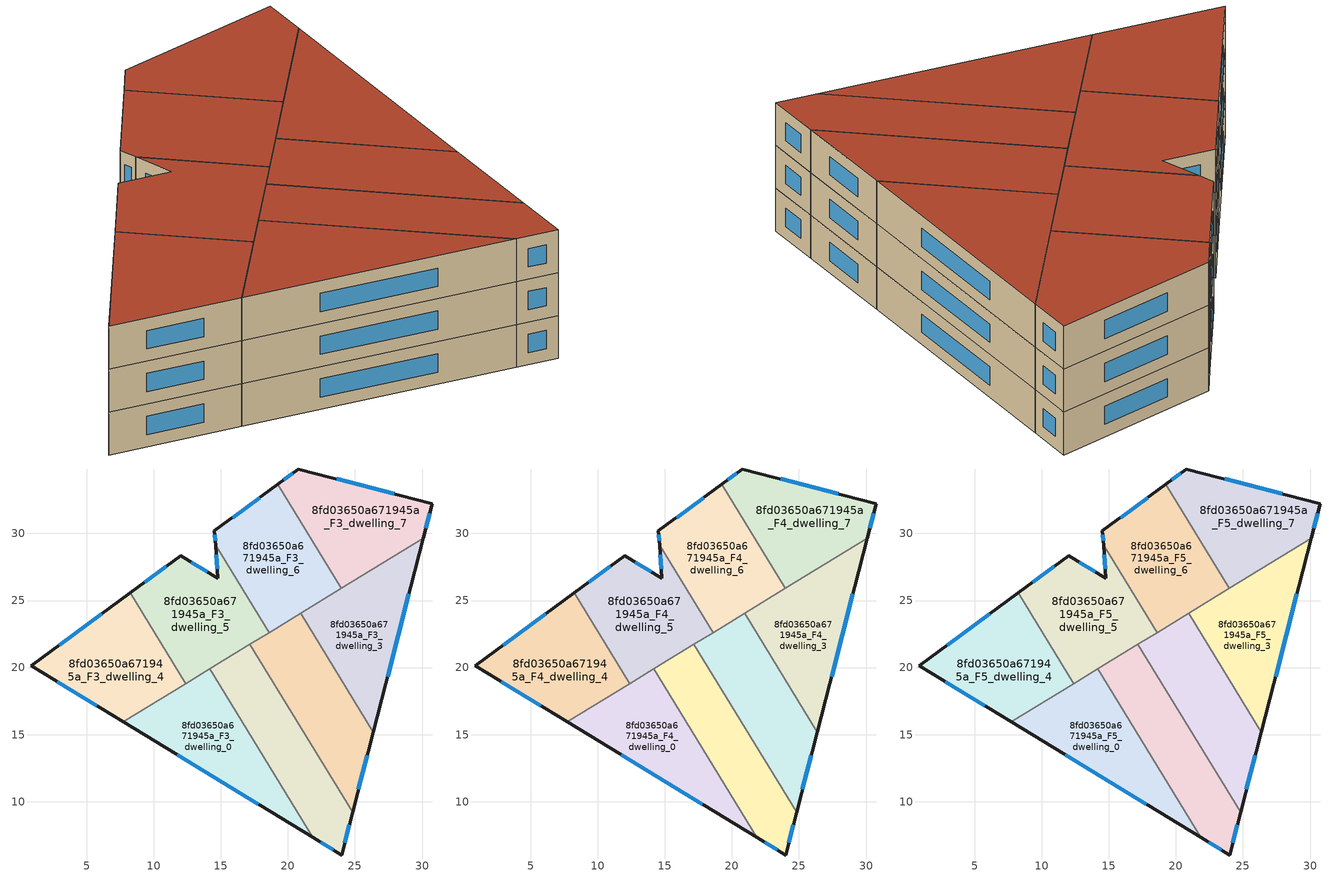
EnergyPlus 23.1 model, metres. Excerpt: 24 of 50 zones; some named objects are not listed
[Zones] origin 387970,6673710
8fd03650a671945a_F3_dwelling_0
 floor to 8fd03650a671945a_F2_dwelling_0 (EU_floor_Construction): 14.16,19.9 21.84,7.34 7.71,15.95 z9
 wall outside (EU_wall_Construction): 7.71,15.95 21.84,7.34 z9:12
 wall to 8fd03650a671945a_F3_dwelling_1 (EU_wall_Construction): 21.84,7.34 14.16,19.9 z9:12
 wall to 8fd03650a671945a_F3_dwelling_4 (EU_wall_Construction): 12.37,18.8 7.71,15.95 z9:12
 wall to 8fd03650a671945a_F3_dwelling_5 (EU_wall_Construction): 14.16,19.9 12.37,18.8 z9:12
 window (EU_Window_Construction): 11.74,13.49 17.8,9.8 z9.86:11.14
8fd03650a671945a_F3_dwelling_1
 floor to 8fd03650a671945a_F2_dwelling_1 (EU_floor_Construction): 17.16,21.73 24.82,9.2 24,6.02 21.84,7.34 14.16,19.9 z9
 wall outside (EU_wall_Construction): 21.84,7.34 24,6.02 24.82,9.2 z9:12
 wall to 8fd03650a671945a_F3_dwelling_2 (EU_wall_Construction): 24.82,9.2 17.16,21.73 z9:12
 wall to 8fd03650a671945a_F3_dwelling_5 (EU_wall_Construction): 17.16,21.73 14.16,19.9 z9:12
 window (EU_Window_Construction): 22.45,6.96 23.38,6.4 / 24.23,6.93 24.58,8.29 z9.86:11.14
8fd03650a671945a_F3_dwelling_2
 floor to 8fd03650a671945a_F2_dwelling_2 (EU_floor_Construction): 20.95,24.05 26.36,15.18 24.82,9.2 17.16,21.73 z9
 wall outside (EU_wall_Construction): 24.82,9.2 26.36,15.18 z9:12
 wall to 8fd03650a671945a_F3_dwelling_3 (EU_wall_Construction): 26.36,15.18 20.95,24.05 z9:12
 wall to 8fd03650a671945a_F3_dwelling_6 (EU_wall_Construction): 20.95,24.05 18.59,22.61 z9:12
 wall to 8fd03650a671945a_F3_dwelling_5 (EU_wall_Construction): 18.59,22.61 17.16,21.73 z9:12
 window (EU_Window_Construction): 25.26,10.91 25.92,13.47 z9.86:11.14
8fd03650a671945a_F3_dwelling_3
 floor to 8fd03650a671945a_F2_dwelling_3 (EU_floor_Construction): 30.09,29.63 26.36,15.18 20.95,24.05 z9
 wall outside (EU_wall_Construction): 26.36,15.18 30.09,29.63 z9:12
 wall to 8fd03650a671945a_F3_dwelling_7 (EU_wall_Construction): 30.09,29.63 23.99,25.91 z9:12
 wall to 8fd03650a671945a_F3_dwelling_6 (EU_wall_Construction): 23.99,25.91 20.95,24.05 z9:12
 window (EU_Window_Construction): 27.43,19.31 29.03,25.51 z9.86:11.14
8fd03650a671945a_F3_dwelling_4
 floor to 8fd03650a671945a_F2_dwelling_4 (EU_floor_Construction): 8.23,25.56 12.37,18.8 7.71,15.95 0.85,20.13 z9
 wall outside (EU_wall_Construction): 8.23,25.56 0.85,20.13 7.71,15.95 z9:12
 wall to 8fd03650a671945a_F3_dwelling_5 (EU_wall_Construction): 12.37,18.8 8.23,25.56 z9:12
 window (EU_Window_Construction): 2.81,18.94 5.75,17.15 / 6.12,24.01 2.96,21.68 z9.86:11.14
8fd03650a671945a_F3_dwelling_5
 floor to 8fd03650a671945a_F2_dwelling_5 (EU_floor_Construction): 14.6,29.14 18.59,22.61 12.37,18.8 8.23,25.56 12.01,28.34 14.78,26.65 z9
 wall outside (EU_wall_Construction): 14.6,29.14 14.78,26.65 12.01,28.34 8.23,25.56 z9:12
 wall to 8fd03650a671945a_F3_dwelling_6 (EU_wall_Construction): 18.59,22.61 14.6,29.14 z9:12
 window (EU_Window_Construction): 10.93,27.55 9.31,26.36 / 13.99,27.14 12.8,27.86 / 14.65,28.43 14.73,27.36 z9.86:11.14
8fd03650a671945a_F3_dwelling_6
 floor to 8fd03650a671945a_F2_dwelling_6 (EU_floor_Construction): 19.24,33.67 23.99,25.91 18.59,22.61 14.6,29.14 14.52,30.2 z9
 wall outside (EU_wall_Construction): 19.24,33.67 14.52,30.2 14.6,29.14 z9:12
 wall to 8fd03650a671945a_F3_dwelling_7 (EU_wall_Construction): 23.99,25.91 19.24,33.67 z9:12
 window (EU_Window_Construction): 14.54,29.89 14.58,29.44 / 17.9,32.68 15.87,31.19 z9.86:11.14
8fd03650a671945a_F3_dwelling_7
 floor to 8fd03650a671945a_F2_dwelling_7 (EU_floor_Construction): 30.77,32.23 30.09,29.63 23.99,25.91 19.24,33.67 20.79,34.81 z9
 wall outside (EU_wall_Construction): 30.09,29.63 30.77,32.23 20.79,34.81 19.24,33.67 z9:12
 window (EU_Window_Construction): 20.35,34.49 19.69,34 / 27.91,32.97 23.64,34.07 / 30.29,30.38 30.57,31.49 z9.86:11.14
8fd03650a671945a_F4_dwelling_0
 floor to 8fd03650a671945a_F3_dwelling_0 (EU_floor_Construction): 14.16,19.9 21.84,7.34 7.71,15.95 z12
 wall outside (EU_wall_Construction): 7.71,15.95 21.84,7.34 z12:15
 wall to 8fd03650a671945a_F4_dwelling_1 (EU_wall_Construction): 21.84,7.34 14.16,19.9 z12:15
 wall to 8fd03650a671945a_F4_dwelling_4 (EU_wall_Construction): 12.37,18.8 7.71,15.95 z12:15
 wall to 8fd03650a671945a_F4_dwelling_5 (EU_wall_Construction): 14.16,19.9 12.37,18.8 z12:15
 window (EU_Window_Construction): 11.74,13.49 17.8,9.8 z12.86:14.14
8fd03650a671945a_F4_dwelling_1
 floor to 8fd03650a671945a_F3_dwelling_1 (EU_floor_Construction): 17.16,21.73 24.82,9.2 24,6.02 21.84,7.34 14.16,19.9 z12
 wall outside (EU_wall_Construction): 21.84,7.34 24,6.02 24.82,9.2 z12:15
 wall to 8fd03650a671945a_F4_dwelling_2 (EU_wall_Construction): 24.82,9.2 17.16,21.73 z12:15
 wall to 8fd03650a671945a_F4_dwelling_5 (EU_wall_Construction): 17.16,21.73 14.16,19.9 z12:15
 window (EU_Window_Construction): 22.45,6.96 23.38,6.4 / 24.23,6.93 24.58,8.29 z12.86:14.14
8fd03650a671945a_F4_dwelling_2
 floor to 8fd03650a671945a_F3_dwelling_2 (EU_floor_Construction): 20.95,24.05 26.36,15.18 24.82,9.2 17.16,21.73 z12
 wall outside (EU_wall_Construction): 24.82,9.2 26.36,15.18 z12:15
 wall to 8fd03650a671945a_F4_dwelling_3 (EU_wall_Construction): 26.36,15.18 20.95,24.05 z12:15
 wall to 8fd03650a671945a_F4_dwelling_6 (EU_wall_Construction): 20.95,24.05 18.59,22.61 z12:15
 wall to 8fd03650a671945a_F4_dwelling_5 (EU_wall_Construction): 18.59,22.61 17.16,21.73 z12:15
 window (EU_Window_Construction): 25.26,10.91 25.92,13.47 z12.86:14.14
8fd03650a671945a_F4_dwelling_3
 floor to 8fd03650a671945a_F3_dwelling_3 (EU_floor_Construction): 30.09,29.63 26.36,15.18 20.95,24.05 z12
 wall outside (EU_wall_Construction): 26.36,15.18 30.09,29.63 z12:15
 wall to 8fd03650a671945a_F4_dwelling_7 (EU_wall_Construction): 30.09,29.63 23.99,25.91 z12:15
 wall to 8fd03650a671945a_F4_dwelling_6 (EU_wall_Construction): 23.99,25.91 20.95,24.05 z12:15
 window (EU_Window_Construction): 27.43,19.31 29.03,25.51 z12.86:14.14
8fd03650a671945a_F4_dwelling_4
 floor to 8fd03650a671945a_F3_dwelling_4 (EU_floor_Construction): 8.23,25.56 12.37,18.8 7.71,15.95 0.85,20.13 z12
 wall outside (EU_wall_Construction): 8.23,25.56 0.85,20.13 7.71,15.95 z12:15
 wall to 8fd03650a671945a_F4_dwelling_5 (EU_wall_Construction): 12.37,18.8 8.23,25.56 z12:15
 window (EU_Window_Construction): 2.81,18.94 5.75,17.15 / 6.12,24.01 2.96,21.68 z12.86:14.14
8fd03650a671945a_F4_dwelling_5
 floor to 8fd03650a671945a_F3_dwelling_5 (EU_floor_Construction): 14.6,29.14 18.59,22.61 12.37,18.8 8.23,25.56 12.01,28.34 14.78,26.65 z12
 wall outside (EU_wall_Construction): 14.6,29.14 14.78,26.65 12.01,28.34 8.23,25.56 z12:15
 wall to 8fd03650a671945a_F4_dwelling_6 (EU_wall_Construction): 18.59,22.61 14.6,29.14 z12:15
 window (EU_Window_Construction): 10.93,27.55 9.31,26.36 / 13.99,27.14 12.8,27.86 / 14.65,28.43 14.73,27.36 z12.86:14.14
8fd03650a671945a_F4_dwelling_6
 floor to 8fd03650a671945a_F3_dwelling_6 (EU_floor_Construction): 19.24,33.67 23.99,25.91 18.59,22.61 14.6,29.14 14.52,30.2 z12
 wall outside (EU_wall_Construction): 19.24,33.67 14.52,30.2 14.6,29.14 z12:15
 wall to 8fd03650a671945a_F4_dwelling_7 (EU_wall_Construction): 23.99,25.91 19.24,33.67 z12:15
 window (EU_Window_Construction): 14.54,29.89 14.58,29.44 / 17.9,32.68 15.87,31.19 z12.86:14.14
8fd03650a671945a_F4_dwelling_7
 floor to 8fd03650a671945a_F3_dwelling_7 (EU_floor_Construction): 30.77,32.23 30.09,29.63 23.99,25.91 19.24,33.67 20.79,34.81 z12
 wall outside (EU_wall_Construction): 30.09,29.63 30.77,32.23 20.79,34.81 19.24,33.67 z12:15
 window (EU_Window_Construction): 20.35,34.49 19.69,34 / 27.91,32.97 23.64,34.07 / 30.29,30.38 30.57,31.49 z12.86:14.14
8fd03650a671945a_F5_dwelling_0
 floor to 8fd03650a671945a_F4_dwelling_0 (EU_floor_Construction): 14.16,19.9 21.84,7.34 7.71,15.95 z15
 wall outside (EU_wall_Construction): 7.71,15.95 21.84,7.34 z15:18
 wall to 8fd03650a671945a_F5_dwelling_1 (EU_wall_Construction): 21.84,7.34 14.16,19.9 z15:18
 wall to 8fd03650a671945a_F5_dwelling_4 (EU_wall_Construction): 12.37,18.8 7.71,15.95 z15:18
 wall to 8fd03650a671945a_F5_dwelling_5 (EU_wall_Construction): 14.16,19.9 12.37,18.8 z15:18
 window (EU_Window_Construction): 11.74,13.49 17.8,9.8 z15.86:17.14
 roof outside (EU_roof_Construction): 21.84,7.34 14.16,19.9 7.71,15.95 z18
8fd03650a671945a_F5_dwelling_1
 floor to 8fd03650a671945a_F4_dwelling_1 (EU_floor_Construction): 17.16,21.73 24.82,9.2 24,6.02 21.84,7.34 14.16,19.9 z15
 wall outside (EU_wall_Construction): 21.84,7.34 24,6.02 24.82,9.2 z15:18
 wall to 8fd03650a671945a_F5_dwelling_2 (EU_wall_Construction): 24.82,9.2 17.16,21.73 z15:18
 wall to 8fd03650a671945a_F5_dwelling_5 (EU_wall_Construction): 17.16,21.73 14.16,19.9 z15:18
 window (EU_Window_Construction): 22.45,6.96 23.38,6.4 / 24.23,6.93 24.58,8.29 z15.86:17.14
 roof outside (EU_roof_Construction): 24,6.02 24.82,9.2 17.16,21.73 14.16,19.9 21.84,7.34 z18
8fd03650a671945a_F5_dwelling_2
 floor to 8fd03650a671945a_F4_dwelling_2 (EU_floor_Construction): 20.95,24.05 26.36,15.18 24.82,9.2 17.16,21.73 z15
 wall outside (EU_wall_Construction): 24.82,9.2 26.36,15.18 z15:18
 wall to 8fd03650a671945a_F5_dwelling_3 (EU_wall_Construction): 26.36,15.18 20.95,24.05 z15:18
 wall to 8fd03650a671945a_F5_dwelling_6 (EU_wall_Construction): 20.95,24.05 18.59,22.61 z15:18
 wall to 8fd03650a671945a_F5_dwelling_5 (EU_wall_Construction): 18.59,22.61 17.16,21.73 z15:18
 window (EU_Window_Construction): 25.26,10.91 25.92,13.47 z15.86:17.14
 roof outside (EU_roof_Construction): 24.82,9.2 26.36,15.18 20.95,24.05 17.16,21.73 z18
8fd03650a671945a_F5_dwelling_3
 floor to 8fd03650a671945a_F4_dwelling_3 (EU_floor_Construction): 30.09,29.63 26.36,15.18 20.95,24.05 z15
 wall outside (EU_wall_Construction): 26.36,15.18 30.09,29.63 z15:18
 wall to 8fd03650a671945a_F5_dwelling_7 (EU_wall_Construction): 30.09,29.63 23.99,25.91 z15:18
 wall to 8fd03650a671945a_F5_dwelling_6 (EU_wall_Construction): 23.99,25.91 20.95,24.05 z15:18
 window (EU_Window_Construction): 27.43,19.31 29.03,25.51 z15.86:17.14
 roof outside (EU_roof_Construction): 26.36,15.18 30.09,29.63 20.95,24.05 z18
8fd03650a671945a_F5_dwelling_4
 floor to 8fd03650a671945a_F4_dwelling_4 (EU_floor_Construction): 8.23,25.56 12.37,18.8 7.71,15.95 0.85,20.13 z15
 wall outside (EU_wall_Construction): 8.23,25.56 0.85,20.13 7.71,15.95 z15:18
 wall to 8fd03650a671945a_F5_dwelling_5 (EU_wall_Construction): 12.37,18.8 8.23,25.56 z15:18
 window (EU_Window_Construction): 2.81,18.94 5.75,17.15 / 6.12,24.01 2.96,21.68 z15.86:17.14
 roof outside (EU_roof_Construction): 12.37,18.8 8.23,25.56 0.85,20.13 7.71,15.95 z18
8fd03650a671945a_F5_dwelling_5
 floor to 8fd03650a671945a_F4_dwelling_5 (EU_floor_Construction): 14.6,29.14 18.59,22.61 12.37,18.8 8.23,25.56 12.01,28.34 14.78,26.65 z15
 wall outside (EU_wall_Construction): 14.6,29.14 14.78,26.65 12.01,28.34 8.23,25.56 z15:18
 wall to 8fd03650a671945a_F5_dwelling_6 (EU_wall_Construction): 18.59,22.61 14.6,29.14 z15:18
 window (EU_Window_Construction): 10.93,27.55 9.31,26.36 / 13.99,27.14 12.8,27.86 / 14.65,28.43 14.73,27.36 z15.86:17.14
 roof outside (EU_roof_Construction): 18.59,22.61 14.6,29.14 14.78,26.65 12.01,28.34 8.23,25.56 12.37,18.8 z18
8fd03650a671945a_F5_dwelling_6
 floor to 8fd03650a671945a_F4_dwelling_6 (EU_floor_Construction): 19.24,33.67 23.99,25.91 18.59,22.61 14.6,29.14 14.52,30.2 z15
 wall outside (EU_wall_Construction): 19.24,33.67 14.52,30.2 14.6,29.14 z15:18
 wall to 8fd03650a671945a_F5_dwelling_7 (EU_wall_Construction): 23.99,25.91 19.24,33.67 z15:18
 window (EU_Window_Construction): 14.54,29.89 14.58,29.44 / 17.9,32.68 15.87,31.19 z15.86:17.14
 roof outside (EU_roof_Construction): 23.99,25.91 19.24,33.67 14.52,30.2 14.6,29.14 18.59,22.61 z18
8fd03650a671945a_F5_dwelling_7
 floor to 8fd03650a671945a_F4_dwelling_7 (EU_floor_Construction): 30.77,32.23 30.09,29.63 23.99,25.91 19.24,33.67 20.79,34.81 z15
 wall outside (EU_wall_Construction): 30.09,29.63 30.77,32.23 20.79,34.81 19.24,33.67 z15:18
 window (EU_Window_Construction): 20.35,34.49 19.69,34 / 27.91,32.97 23.64,34.07 / 30.29,30.38 30.57,31.49 z15.86:17.14
 roof outside (EU_roof_Construction): 30.09,29.63 30.77,32.23 20.79,34.81 19.24,33.67 23.99,25.91 z18
[Building]
EU S2 Campaign: North Axis=0; Terrain=City; Solar Distribution=FullExterior
[Site:Location]
Helsinki-Vantaa.AP: Latitude=60.317; Longitude=24.963; Time Zone=2; Elevation=54.6
[SizingPeriod:WeatherFileDays]
AnnualSizingPeriod: Begin Month=1; Begin Day of Month=1; End Month=12; End Day of Month=31; Day of Week for Start Day=Monday; Use Weather File Daylight Saving Period=No; Use Weather File Rain and Snow Indicators=No
[MATERIAL]
EU_InternalMass_Material: Roughness=MediumRough; Thickness=0.1; Conductivity=1; Density=1800; Specific Heat=900; Thermal Absorptance=0.9; Solar Absorptance=0.7; Visible Absorptance=0.7
[MATERIAL:NOMASS] Roughness=MediumRough; Thermal Absorptance=0.9; Solar Absorptance=0.7; Visible Absorptance=0.7
Name | Thermal Resistance
EU_wall_NoMass | 5.91765
EU_roof_NoMass | 11.1778
EU_floor_NoMass | 6.2875
[WINDOWMATERIAL:SIMPLEGLAZINGSYSTEM]
EU_Window_SimpleGlazing: UFactor=0.994035; Solar Heat Gain Coefficient=0.7; Visible Transmittance=0.7
[CONSTRUCTION]
EU_wall_Construction: EU_wall_NoMass
EU_roof_Construction: EU_roof_NoMass
EU_floor_Construction: EU_floor_NoMass
EU_Window_Construction: EU_Window_SimpleGlazing
EU_InternalMass_Construction: EU_InternalMass_Material
[ZONE] Type=1; Multiplier=1; Ceiling Height=autocalculate; Floor Area=autocalculate; Part of Total Floor Area=Yes
Name | Volume
8fd03650a671945a_F3_dwelling_0; 8fd03650a671945a_F4_dwelling_0; 8fd03650a671945a_F5_dwelling_0 | 166.961
8fd03650a671945a_F3_dwelling_1; 8fd03650a671945a_F4_dwelling_1; 8fd03650a671945a_F5_dwelling_1; 8fd03650a671945a_F3_dwelling_7; 8fd03650a671945a_F4_dwelling_7; 8fd03650a671945a_F5_dwelling_7 | 166.975
8fd03650a671945a_F3_dwelling_2; 8fd03650a671945a_F4_dwelling_2; 8fd03650a671945a_F5_dwelling_2 | 166.978
8fd03650a671945a_F3_dwelling_3; 8fd03650a671945a_F4_dwelling_3; 8fd03650a671945a_F5_dwelling_3 | 166.969
8fd03650a671945a_F3_dwelling_4; 8fd03650a671945a_F4_dwelling_4; 8fd03650a671945a_F5_dwelling_4 | 166.981
8fd03650a671945a_F3_dwelling_5; 8fd03650a671945a_F4_dwelling_5; 8fd03650a671945a_F5_dwelling_5 | 166.984
8fd03650a671945a_F3_dwelling_6; 8fd03650a671945a_F4_dwelling_6; 8fd03650a671945a_F5_dwelling_6 | 166.971
[INTERNALMASS] Construction=EU_InternalMass_Construction
Name | Zone or ZoneList | Surface Area
8fd03650a671945a_F3_dwelling_0_EU_InternalMass | 8fd03650a671945a_F3_dwelling_0 | 55.6535
8fd03650a671945a_F3_dwelling_1_EU_InternalMass | 8fd03650a671945a_F3_dwelling_1 | 55.6585
8fd03650a671945a_F3_dwelling_2_EU_InternalMass | 8fd03650a671945a_F3_dwelling_2 | 55.6594
8fd03650a671945a_F3_dwelling_3_EU_InternalMass | 8fd03650a671945a_F3_dwelling_3 | 55.6564
8fd03650a671945a_F3_dwelling_4_EU_InternalMass | 8fd03650a671945a_F3_dwelling_4 | 55.6601
8fd03650a671945a_F3_dwelling_5_EU_InternalMass | 8fd03650a671945a_F3_dwelling_5 | 55.6613
8fd03650a671945a_F3_dwelling_6_EU_InternalMass | 8fd03650a671945a_F3_dwelling_6 | 55.6567
8fd03650a671945a_F3_dwelling_7_EU_InternalMass | 8fd03650a671945a_F3_dwelling_7 | 55.6586
8fd03650a671945a_F4_dwelling_0_EU_InternalMass | 8fd03650a671945a_F4_dwelling_0 | 55.6535
8fd03650a671945a_F4_dwelling_1_EU_InternalMass | 8fd03650a671945a_F4_dwelling_1 | 55.6585
8fd03650a671945a_F4_dwelling_2_EU_InternalMass | 8fd03650a671945a_F4_dwelling_2 | 55.6594
8fd03650a671945a_F4_dwelling_3_EU_InternalMass | 8fd03650a671945a_F4_dwelling_3 | 55.6564
8fd03650a671945a_F4_dwelling_4_EU_InternalMass | 8fd03650a671945a_F4_dwelling_4 | 55.6601
8fd03650a671945a_F4_dwelling_5_EU_InternalMass | 8fd03650a671945a_F4_dwelling_5 | 55.6613
8fd03650a671945a_F4_dwelling_6_EU_InternalMass | 8fd03650a671945a_F4_dwelling_6 | 55.6567
8fd03650a671945a_F4_dwelling_7_EU_InternalMass | 8fd03650a671945a_F4_dwelling_7 | 55.6586
8fd03650a671945a_F5_dwelling_0_EU_InternalMass | 8fd03650a671945a_F5_dwelling_0 | 55.6535
8fd03650a671945a_F5_dwelling_1_EU_InternalMass | 8fd03650a671945a_F5_dwelling_1 | 55.6585
8fd03650a671945a_F5_dwelling_2_EU_InternalMass | 8fd03650a671945a_F5_dwelling_2 | 55.6594
8fd03650a671945a_F5_dwelling_3_EU_InternalMass | 8fd03650a671945a_F5_dwelling_3 | 55.6564
8fd03650a671945a_F5_dwelling_4_EU_InternalMass | 8fd03650a671945a_F5_dwelling_4 | 55.6601
8fd03650a671945a_F5_dwelling_5_EU_InternalMass | 8fd03650a671945a_F5_dwelling_5 | 55.6613
8fd03650a671945a_F5_dwelling_6_EU_InternalMass | 8fd03650a671945a_F5_dwelling_6 | 55.6567
8fd03650a671945a_F5_dwelling_7_EU_InternalMass | 8fd03650a671945a_F5_dwelling_7 | 55.6586
[OTHEREQUIPMENT] Fuel Type=Electricity; Design Level Calculation Method=Watts/Area; Power per Zone Floor Area=1; Fraction Latent=0; Fraction Radiant=0; Fraction Lost=0; Carbon Dioxide Generation Rate=0; EndUse Subcategory=EU_Step8_InternalGains
Name | Zone or ZoneList or Space or SpaceList | Schedule
EU_Step8_InternalGain_8fd03650a671945a_F3_dwelling_0_f000 | 8fd03650a671945a_F3_dwelling_0 | EU_Step8_GainSchedule_8fd03650a671945a_F3_dwelling_0_f000
EU_Step8_InternalGain_8fd03650a671945a_F3_dwelling_1_f000 | 8fd03650a671945a_F3_dwelling_1 | EU_Step8_GainSchedule_8fd03650a671945a_F3_dwelling_1_f000
EU_Step8_InternalGain_8fd03650a671945a_F3_dwelling_2_f000 | 8fd03650a671945a_F3_dwelling_2 | EU_Step8_GainSchedule_8fd03650a671945a_F3_dwelling_2_f000
EU_Step8_InternalGain_8fd03650a671945a_F3_dwelling_3_f000 | 8fd03650a671945a_F3_dwelling_3 | EU_Step8_GainSchedule_8fd03650a671945a_F3_dwelling_3_f000
EU_Step8_InternalGain_8fd03650a671945a_F3_dwelling_4_f000 | 8fd03650a671945a_F3_dwelling_4 | EU_Step8_GainSchedule_8fd03650a671945a_F3_dwelling_4_f000
EU_Step8_InternalGain_8fd03650a671945a_F3_dwelling_5_f000 | 8fd03650a671945a_F3_dwelling_5 | EU_Step8_GainSchedule_8fd03650a671945a_F3_dwelling_5_f000
EU_Step8_InternalGain_8fd03650a671945a_F3_dwelling_6_f000 | 8fd03650a671945a_F3_dwelling_6 | EU_Step8_GainSchedule_8fd03650a671945a_F3_dwelling_6_f000
EU_Step8_InternalGain_8fd03650a671945a_F3_dwelling_7_f000 | 8fd03650a671945a_F3_dwelling_7 | EU_Step8_GainSchedule_8fd03650a671945a_F3_dwelling_7_f000
EU_Step8_InternalGain_8fd03650a671945a_F4_dwelling_0_f000 | 8fd03650a671945a_F4_dwelling_0 | EU_Step8_GainSchedule_8fd03650a671945a_F4_dwelling_0_f000
EU_Step8_InternalGain_8fd03650a671945a_F4_dwelling_1_f000 | 8fd03650a671945a_F4_dwelling_1 | EU_Step8_GainSchedule_8fd03650a671945a_F4_dwelling_1_f000
EU_Step8_InternalGain_8fd03650a671945a_F4_dwelling_2_f000 | 8fd03650a671945a_F4_dwelling_2 | EU_Step8_GainSchedule_8fd03650a671945a_F4_dwelling_2_f000
EU_Step8_InternalGain_8fd03650a671945a_F4_dwelling_3_f000 | 8fd03650a671945a_F4_dwelling_3 | EU_Step8_GainSchedule_8fd03650a671945a_F4_dwelling_3_f000
EU_Step8_InternalGain_8fd03650a671945a_F4_dwelling_4_f000 | 8fd03650a671945a_F4_dwelling_4 | EU_Step8_GainSchedule_8fd03650a671945a_F4_dwelling_4_f000
EU_Step8_InternalGain_8fd03650a671945a_F4_dwelling_5_f000 | 8fd03650a671945a_F4_dwelling_5 | EU_Step8_GainSchedule_8fd03650a671945a_F4_dwelling_5_f000
EU_Step8_InternalGain_8fd03650a671945a_F4_dwelling_6_f000 | 8fd03650a671945a_F4_dwelling_6 | EU_Step8_GainSchedule_8fd03650a671945a_F4_dwelling_6_f000
EU_Step8_InternalGain_8fd03650a671945a_F4_dwelling_7_f000 | 8fd03650a671945a_F4_dwelling_7 | EU_Step8_GainSchedule_8fd03650a671945a_F4_dwelling_7_f000
EU_Step8_InternalGain_8fd03650a671945a_F5_dwelling_0_f000 | 8fd03650a671945a_F5_dwelling_0 | EU_Step8_GainSchedule_8fd03650a671945a_F5_dwelling_0_f000
EU_Step8_InternalGain_8fd03650a671945a_F5_dwelling_1_f000 | 8fd03650a671945a_F5_dwelling_1 | EU_Step8_GainSchedule_8fd03650a671945a_F5_dwelling_1_f000
EU_Step8_InternalGain_8fd03650a671945a_F5_dwelling_2_f000 | 8fd03650a671945a_F5_dwelling_2 | EU_Step8_GainSchedule_8fd03650a671945a_F5_dwelling_2_f000
EU_Step8_InternalGain_8fd03650a671945a_F5_dwelling_3_f000 | 8fd03650a671945a_F5_dwelling_3 | EU_Step8_GainSchedule_8fd03650a671945a_F5_dwelling_3_f000
EU_Step8_InternalGain_8fd03650a671945a_F5_dwelling_4_f000 | 8fd03650a671945a_F5_dwelling_4 | EU_Step8_GainSchedule_8fd03650a671945a_F5_dwelling_4_f000
EU_Step8_InternalGain_8fd03650a671945a_F5_dwelling_5_f000 | 8fd03650a671945a_F5_dwelling_5 | EU_Step8_GainSchedule_8fd03650a671945a_F5_dwelling_5_f000
EU_Step8_InternalGain_8fd03650a671945a_F5_dwelling_6_f000 | 8fd03650a671945a_F5_dwelling_6 | EU_Step8_GainSchedule_8fd03650a671945a_F5_dwelling_6_f000
EU_Step8_InternalGain_8fd03650a671945a_F5_dwelling_7_f000 | 8fd03650a671945a_F5_dwelling_7 | EU_Step8_GainSchedule_8fd03650a671945a_F5_dwelling_7_f000
[ZONEVENTILATION:DESIGNFLOWRATE] Schedule=EU_AlwaysOn; Design Flow Rate Calculation Method=AirChanges/Hour; Air Changes per Hour=0.596421; Ventilation Type=Natural; Fan Pressure Rise=0; Fan Total Efficiency=1; Constant Term Coefficient=1; Temperature Term Coefficient=0; Velocity Term Coefficient=0; Velocity Squared Term Coefficient=0; Minimum Indoor Temperature=-100; Maximum Indoor Temperature=100; Delta Temperature=-100; Minimum Outdoor Temperature=-100; Maximum Outdoor Temperature=100; Maximum Wind Speed=40
Name | Zone or ZoneList or Space or SpaceList
EU_ConstantAir_8fd03650a671945a_F3_dwelling_0 | 8fd03650a671945a_F3_dwelling_0
EU_ConstantAir_8fd03650a671945a_F3_dwelling_1 | 8fd03650a671945a_F3_dwelling_1
EU_ConstantAir_8fd03650a671945a_F3_dwelling_2 | 8fd03650a671945a_F3_dwelling_2
EU_ConstantAir_8fd03650a671945a_F3_dwelling_3 | 8fd03650a671945a_F3_dwelling_3
EU_ConstantAir_8fd03650a671945a_F3_dwelling_4 | 8fd03650a671945a_F3_dwelling_4
EU_ConstantAir_8fd03650a671945a_F3_dwelling_5 | 8fd03650a671945a_F3_dwelling_5
EU_ConstantAir_8fd03650a671945a_F3_dwelling_6 | 8fd03650a671945a_F3_dwelling_6
EU_ConstantAir_8fd03650a671945a_F3_dwelling_7 | 8fd03650a671945a_F3_dwelling_7
EU_ConstantAir_8fd03650a671945a_F4_dwelling_0 | 8fd03650a671945a_F4_dwelling_0
EU_ConstantAir_8fd03650a671945a_F4_dwelling_1 | 8fd03650a671945a_F4_dwelling_1
EU_ConstantAir_8fd03650a671945a_F4_dwelling_2 | 8fd03650a671945a_F4_dwelling_2
EU_ConstantAir_8fd03650a671945a_F4_dwelling_3 | 8fd03650a671945a_F4_dwelling_3
EU_ConstantAir_8fd03650a671945a_F4_dwelling_4 | 8fd03650a671945a_F4_dwelling_4
EU_ConstantAir_8fd03650a671945a_F4_dwelling_5 | 8fd03650a671945a_F4_dwelling_5
EU_ConstantAir_8fd03650a671945a_F4_dwelling_6 | 8fd03650a671945a_F4_dwelling_6
EU_ConstantAir_8fd03650a671945a_F4_dwelling_7 | 8fd03650a671945a_F4_dwelling_7
EU_ConstantAir_8fd03650a671945a_F5_dwelling_0 | 8fd03650a671945a_F5_dwelling_0
EU_ConstantAir_8fd03650a671945a_F5_dwelling_1 | 8fd03650a671945a_F5_dwelling_1
EU_ConstantAir_8fd03650a671945a_F5_dwelling_2 | 8fd03650a671945a_F5_dwelling_2
EU_ConstantAir_8fd03650a671945a_F5_dwelling_3 | 8fd03650a671945a_F5_dwelling_3
EU_ConstantAir_8fd03650a671945a_F5_dwelling_4 | 8fd03650a671945a_F5_dwelling_4
EU_ConstantAir_8fd03650a671945a_F5_dwelling_5 | 8fd03650a671945a_F5_dwelling_5
EU_ConstantAir_8fd03650a671945a_F5_dwelling_6 | 8fd03650a671945a_F5_dwelling_6
EU_ConstantAir_8fd03650a671945a_F5_dwelling_7 | 8fd03650a671945a_F5_dwelling_7
[HVACTEMPLATE:ZONE:IDEALLOADSAIRSYSTEM] System Availability Schedule=EU_AlwaysOn; Maximum Heating Supply Air Temperature=50; Minimum Cooling Supply Air Temperature=13; Maximum Heating Supply Air Humidity Ratio=0.0156; Minimum Cooling Supply Air Humidity Ratio=0.0077; Heating Limit=NoLimit; Cooling Limit=NoLimit; Heating Availability Schedule=EU_AlwaysOn; Cooling Availability Schedule=EU_CoolingOff; Dehumidification Control Type=ConstantSensibleHeatRatio; Cooling Sensible Heat Ratio=0.7; Dehumidification Setpoint=60; Humidification Control Type=None; Humidification Setpoint=30; Outdoor Air Method=None; Outdoor Air Flow Rate per Person=0.00944; Outdoor Air Flow Rate per Zone Floor Area=0; Outdoor Air Flow Rate per Zone=0; Demand Controlled Ventilation Type=None; Outdoor Air Economizer Type=NoEconomizer; Heat Recovery Type=None; Sensible Heat Recovery Effectiveness=0.7; Latent Heat Recovery Effectiveness=0.65
Name | Template Thermostat
8fd03650a671945a_F3_dwelling_0 | EU_HeatOnly_8fd03650a671945a_F3_dwelling_0
8fd03650a671945a_F3_dwelling_1 | EU_HeatOnly_8fd03650a671945a_F3_dwelling_1
8fd03650a671945a_F3_dwelling_2 | EU_HeatOnly_8fd03650a671945a_F3_dwelling_2
8fd03650a671945a_F3_dwelling_3 | EU_HeatOnly_8fd03650a671945a_F3_dwelling_3
8fd03650a671945a_F3_dwelling_4 | EU_HeatOnly_8fd03650a671945a_F3_dwelling_4
8fd03650a671945a_F3_dwelling_5 | EU_HeatOnly_8fd03650a671945a_F3_dwelling_5
8fd03650a671945a_F3_dwelling_6 | EU_HeatOnly_8fd03650a671945a_F3_dwelling_6
8fd03650a671945a_F3_dwelling_7 | EU_HeatOnly_8fd03650a671945a_F3_dwelling_7
8fd03650a671945a_F4_dwelling_0 | EU_HeatOnly_8fd03650a671945a_F4_dwelling_0
8fd03650a671945a_F4_dwelling_1 | EU_HeatOnly_8fd03650a671945a_F4_dwelling_1
8fd03650a671945a_F4_dwelling_2 | EU_HeatOnly_8fd03650a671945a_F4_dwelling_2
8fd03650a671945a_F4_dwelling_3 | EU_HeatOnly_8fd03650a671945a_F4_dwelling_3
8fd03650a671945a_F4_dwelling_4 | EU_HeatOnly_8fd03650a671945a_F4_dwelling_4
8fd03650a671945a_F4_dwelling_5 | EU_HeatOnly_8fd03650a671945a_F4_dwelling_5
8fd03650a671945a_F4_dwelling_6 | EU_HeatOnly_8fd03650a671945a_F4_dwelling_6
8fd03650a671945a_F4_dwelling_7 | EU_HeatOnly_8fd03650a671945a_F4_dwelling_7
8fd03650a671945a_F5_dwelling_0 | EU_HeatOnly_8fd03650a671945a_F5_dwelling_0
8fd03650a671945a_F5_dwelling_1 | EU_HeatOnly_8fd03650a671945a_F5_dwelling_1
8fd03650a671945a_F5_dwelling_2 | EU_HeatOnly_8fd03650a671945a_F5_dwelling_2
8fd03650a671945a_F5_dwelling_3 | EU_HeatOnly_8fd03650a671945a_F5_dwelling_3
8fd03650a671945a_F5_dwelling_4 | EU_HeatOnly_8fd03650a671945a_F5_dwelling_4
8fd03650a671945a_F5_dwelling_5 | EU_HeatOnly_8fd03650a671945a_F5_dwelling_5
8fd03650a671945a_F5_dwelling_6 | EU_HeatOnly_8fd03650a671945a_F5_dwelling_6
8fd03650a671945a_F5_dwelling_7 | EU_HeatOnly_8fd03650a671945a_F5_dwelling_7
[SIZING:ZONE] Zone Cooling Design Supply Air Temperature Input Method=SupplyAirTemperature; Zone Cooling Design Supply Air Temperature=13; Zone Heating Design Supply Air Temperature Input Method=SupplyAirTemperature; Zone Heating Design Supply Air Temperature=50; Zone Cooling Design Supply Air Humidity Ratio=0.008; Zone Heating Design Supply Air Humidity Ratio=0.008; Cooling Design Air Flow Method=DesignDay; Cooling Design Air Flow Rate=0; Cooling Minimum Air Flow per Zone Floor Area=0.000762; Cooling Minimum Air Flow=0; Cooling Minimum Air Flow Fraction=0.2; Heating Design Air Flow Method=DesignDay; Heating Design Air Flow Rate=0; Heating Maximum Air Flow per Zone Floor Area=0.002032; Heating Maximum Air Flow=0.141576; Heating Maximum Air Flow Fraction=0.3; Account for Dedicated Outdoor Air System=No; Dedicated Outdoor Air System Control Strategy=NeutralSupplyAir; Dedicated Outdoor Air Low Setpoint Temperature for Design=autosize; Dedicated Outdoor Air High Setpoint Temperature for Design=autosize; Zone Load Sizing Method=Sensible Load Only No Latent Load; Zone Latent Cooling Design Supply Air Humidity Ratio Input Method=HumidityRatioDifference; Zone Cooling Design Supply Air Humidity Ratio Difference=0.005; Zone Latent Heating Design Supply Air Humidity Ratio Input Method=HumidityRatioDifference; Zone Humidification Design Supply Air Humidity Ratio Difference=0.005
8fd03650a671945a_F3_dwelling_0; 8fd03650a671945a_F3_dwelling_1; 8fd03650a671945a_F3_dwelling_2; 8fd03650a671945a_F3_dwelling_3; 8fd03650a671945a_F3_dwelling_4; 8fd03650a671945a_F3_dwelling_5; 8fd03650a671945a_F3_dwelling_6; 8fd03650a671945a_F3_dwelling_7; 8fd03650a671945a_F4_dwelling_0; 8fd03650a671945a_F4_dwelling_1; 8fd03650a671945a_F4_dwelling_2; 8fd03650a671945a_F4_dwelling_3; 8fd03650a671945a_F4_dwelling_4; 8fd03650a671945a_F4_dwelling_5; 8fd03650a671945a_F4_dwelling_6; 8fd03650a671945a_F4_dwelling_7; 8fd03650a671945a_F5_dwelling_0; 8fd03650a671945a_F5_dwelling_1; 8fd03650a671945a_F5_dwelling_2; 8fd03650a671945a_F5_dwelling_3; 8fd03650a671945a_F5_dwelling_4; 8fd03650a671945a_F5_dwelling_5; 8fd03650a671945a_F5_dwelling_6; 8fd03650a671945a_F5_dwelling_7
[SCHEDULE:CONSTANT]
Name | Hourly Value
EU_AlwaysOn | 1
EU_CoolingOff | 0
[SCHEDULE:FILE] Column Number=1; Rows to Skip at Top=0; Number of Hours of Data=8760; Column Separator=Comma; Interpolate to Timestep=No; Minutes per Item=60; Adjust Schedule for Daylight Savings=Yes
Name | File
EU_Step8_GainSchedule_8fd03650a671945a_F3_dwelling_0_f000 | ../../schedules/8fd03650a671945a/8fd03650a671945a_F3_dwelling_0_f000_gain.csv
EU_Step8_GainSchedule_8fd03650a671945a_F3_dwelling_1_f000 | ../../schedules/8fd03650a671945a/8fd03650a671945a_F3_dwelling_1_f000_gain.csv
EU_Step8_GainSchedule_8fd03650a671945a_F3_dwelling_2_f000 | ../../schedules/8fd03650a671945a/8fd03650a671945a_F3_dwelling_2_f000_gain.csv
EU_Step8_GainSchedule_8fd03650a671945a_F3_dwelling_3_f000 | ../../schedules/8fd03650a671945a/8fd03650a671945a_F3_dwelling_3_f000_gain.csv
EU_Step8_GainSchedule_8fd03650a671945a_F3_dwelling_4_f000 | ../../schedules/8fd03650a671945a/8fd03650a671945a_F3_dwelling_4_f000_gain.csv
EU_Step8_GainSchedule_8fd03650a671945a_F3_dwelling_5_f000 | ../../schedules/8fd03650a671945a/8fd03650a671945a_F3_dwelling_5_f000_gain.csv
EU_Step8_GainSchedule_8fd03650a671945a_F3_dwelling_6_f000 | ../../schedules/8fd03650a671945a/8fd03650a671945a_F3_dwelling_6_f000_gain.csv
EU_Step8_GainSchedule_8fd03650a671945a_F3_dwelling_7_f000 | ../../schedules/8fd03650a671945a/8fd03650a671945a_F3_dwelling_7_f000_gain.csv
EU_Step8_GainSchedule_8fd03650a671945a_F4_dwelling_0_f000 | ../../schedules/8fd03650a671945a/8fd03650a671945a_F4_dwelling_0_f000_gain.csv
EU_Step8_GainSchedule_8fd03650a671945a_F4_dwelling_1_f000 | ../../schedules/8fd03650a671945a/8fd03650a671945a_F4_dwelling_1_f000_gain.csv
EU_Step8_GainSchedule_8fd03650a671945a_F4_dwelling_2_f000 | ../../schedules/8fd03650a671945a/8fd03650a671945a_F4_dwelling_2_f000_gain.csv
EU_Step8_GainSchedule_8fd03650a671945a_F4_dwelling_3_f000 | ../../schedules/8fd03650a671945a/8fd03650a671945a_F4_dwelling_3_f000_gain.csv
EU_Step8_GainSchedule_8fd03650a671945a_F4_dwelling_4_f000 | ../../schedules/8fd03650a671945a/8fd03650a671945a_F4_dwelling_4_f000_gain.csv
EU_Step8_GainSchedule_8fd03650a671945a_F4_dwelling_5_f000 | ../../schedules/8fd03650a671945a/8fd03650a671945a_F4_dwelling_5_f000_gain.csv
EU_Step8_GainSchedule_8fd03650a671945a_F4_dwelling_6_f000 | ../../schedules/8fd03650a671945a/8fd03650a671945a_F4_dwelling_6_f000_gain.csv
EU_Step8_GainSchedule_8fd03650a671945a_F4_dwelling_7_f000 | ../../schedules/8fd03650a671945a/8fd03650a671945a_F4_dwelling_7_f000_gain.csv
EU_Step8_GainSchedule_8fd03650a671945a_F5_dwelling_0_f000 | ../../schedules/8fd03650a671945a/8fd03650a671945a_F5_dwelling_0_f000_gain.csv
EU_Step8_GainSchedule_8fd03650a671945a_F5_dwelling_1_f000 | ../../schedules/8fd03650a671945a/8fd03650a671945a_F5_dwelling_1_f000_gain.csv
EU_Step8_GainSchedule_8fd03650a671945a_F5_dwelling_2_f000 | ../../schedules/8fd03650a671945a/8fd03650a671945a_F5_dwelling_2_f000_gain.csv
EU_Step8_GainSchedule_8fd03650a671945a_F5_dwelling_3_f000 | ../../schedules/8fd03650a671945a/8fd03650a671945a_F5_dwelling_3_f000_gain.csv
EU_Step8_GainSchedule_8fd03650a671945a_F5_dwelling_4_f000 | ../../schedules/8fd03650a671945a/8fd03650a671945a_F5_dwelling_4_f000_gain.csv
EU_Step8_GainSchedule_8fd03650a671945a_F5_dwelling_5_f000 | ../../schedules/8fd03650a671945a/8fd03650a671945a_F5_dwelling_5_f000_gain.csv
EU_Step8_GainSchedule_8fd03650a671945a_F5_dwelling_6_f000 | ../../schedules/8fd03650a671945a/8fd03650a671945a_F5_dwelling_6_f000_gain.csv
EU_Step8_GainSchedule_8fd03650a671945a_F5_dwelling_7_f000 | ../../schedules/8fd03650a671945a/8fd03650a671945a_F5_dwelling_7_f000_gain.csv
